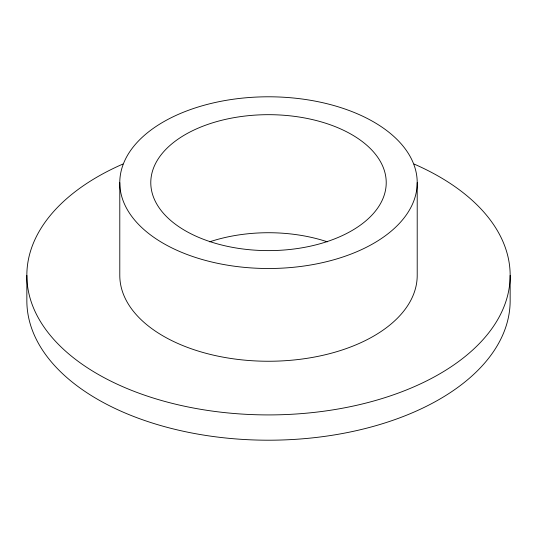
<?xml version="1.0" encoding="UTF-8"?>
<svg xmlns="http://www.w3.org/2000/svg" width="537" height="537" viewBox="0 0 537 537"><rect width="100%" height="100%" fill="white"/><g stroke="black" fill="none" stroke-linecap="round" stroke-linejoin="round"><path stroke-width="0.81" d="M510.15 275.4L510.15 300.693A241.65 139.513 0 0 1 268.5 440.206A241.65 139.513 0 0 1 26.85 300.693L26.85 275.4M417.209 182.647A148.709 85.853 0 0 1 194.146 257.001A148.709 85.853 0 0 1 194.146 108.293A148.709 85.853 0 0 1 417.209 182.647L417.209 275.4A148.709 85.853 0 0 1 268.5 361.253A148.709 85.853 0 0 1 119.791 275.4L119.791 182.647M414.074 164.04A241.65 139.513 0 0 1 447.099 369.382A241.65 139.513 0 0 1 89.901 369.382A241.65 139.513 0 0 1 122.926 164.04M209.638 241.831A117.724 67.971 0 0 1 327.362 241.831M209.638 241.509A117.724 67.971 0 0 0 386.224 182.647A117.724 67.971 0 0 0 209.638 123.785A117.724 67.971 0 0 0 209.638 241.509"/></g></svg>
